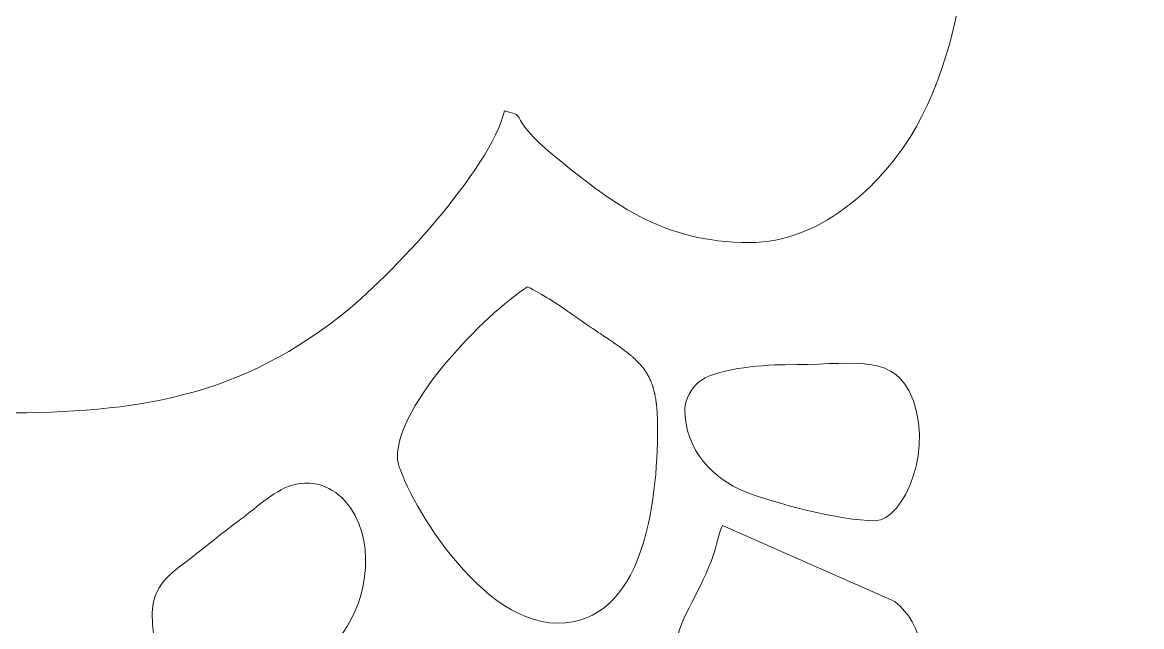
# Model space of a CAD drawing. Header units: centimetres. Extents: x -11.7 to 11.7, y -11.4 to 11.4.
# Drawn here: x 5.11 to 5.847, y 6.342 to 6.74 of the extents above; entities that cross this region are included whole.
import ezdxf

# ---------------------------------------------------------------- set-up
doc = ezdxf.new("R2010")
doc.units = ezdxf.units.CM
doc.header["$MEASUREMENT"] = 0
doc.layers.add('Layer 1', color=7, linetype='Continuous')

msp = doc.modelspace()

# ---------------------------------------------------------------- linework, layer by layer
at = {"layer": 'Layer 1', "lineweight": 9}
for points, knots in [([(0.34511, 11.38151), (0.34511, 11.38151), (11.72662, 11.38151), (11.72662, 11.38151), (11.72662, 11.38151), (11.72662, 11.38151), (11.72662, 11.38151), (11.72662, 11.38151), (11.72662, -11.38151), (11.72662, -11.38151), (11.72662, -11.38151), (11.72662, -11.38151), (11.72662, -11.38151), (11.72662, -11.38151), (0.34511, -11.38151), (0.34511, -11.38151), (0.34511, -11.38151), (0.34511, -11.38151), (0.34511, -11.38151), (0.34511, -11.38151), (0.34511, 11.38151), (0.34511, 11.38151)], [0, 0, 0, 0, 0.142857, 0.142857, 0.142857, 0.285714, 0.285714, 0.285714, 0.428571, 0.428571, 0.428571, 0.571429, 0.571429, 0.571429, 0.714286, 0.714286, 0.714286, 0.857143, 0.857143, 0.857143, 1, 1, 1, 1]), ([(3.33215, 8.11903), (3.35992, 8.06791), (3.35674, 8.05058), (3.4073, 7.97722), (3.4073, 7.97722), (3.4073, 7.97722), (3.4073, 7.97722), (3.42416, 7.95269), (3.48113, 7.87592), (3.50681, 7.85917), (3.50681, 7.85917), (3.50681, 7.85917), (3.50681, 7.85917), (3.50681, 7.85917), (3.56218, 7.89186), (3.56218, 7.89186), (3.56218, 7.89186), (3.56218, 7.89186), (3.56218, 7.89186), (3.57271, 7.89807), (3.57991, 7.90271), (3.59136, 7.90837), (3.59136, 7.90837), (3.59136, 7.90837), (3.59136, 7.90837), (3.60379, 7.91452), (3.60882, 7.91844), (3.62098, 7.92445), (3.62098, 7.92445), (3.62098, 7.92445), (3.62098, 7.92445), (3.64254, 7.93511), (3.65962, 7.94274), (3.68139, 7.95226), (3.68139, 7.95226), (3.68139, 7.95226), (3.68139, 7.95226), (3.79901, 8.00372), (3.91056, 8.03464), (4.04113, 8.04791), (4.04113, 8.04791), (4.04113, 8.04791), (4.04113, 8.04791), (4.22398, 8.0665), (4.42326, 8.03781), (4.58895, 7.97283), (4.58895, 7.97283), (4.58895, 7.97283), (4.58895, 7.97283), (4.61164, 7.96393), (4.63313, 7.95559), (4.65346, 7.94584), (4.65346, 7.94584), (4.65346, 7.94584), (4.65346, 7.94584), (4.69327, 7.92674), (4.73476, 7.90726), (4.77139, 7.88421), (4.77139, 7.88421), (4.77139, 7.88421), (4.77139, 7.8842), (4.77139, 7.8842), (4.8784, 7.81198), (4.8784, 7.81198), (4.8784, 7.81198), (4.8784, 7.81198), (4.8784, 7.81198), (4.89631, 7.79902), (4.91039, 7.78485), (4.92689, 7.77255), (4.92689, 7.77255), (4.92689, 7.77255), (4.92689, 7.77255), (4.95365, 7.75258), (4.99562, 7.70829), (5.02004, 7.68359), (5.02004, 7.68359), (5.02004, 7.68359), (5.02004, 7.68359), (5.0865, 7.61634), (5.16085, 7.49337), (5.19566, 7.40867), (5.19566, 7.40867), (5.19566, 7.40867), (5.19566, 7.40867), (5.21414, 7.36371), (5.22569, 7.32465), (5.2379, 7.27335), (5.2379, 7.27335), (5.2379, 7.27335), (5.2379, 7.27335), (5.25744, 7.19118), (5.25905, 7.10297), (5.24981, 7.01864), (5.24981, 7.01864), (5.24981, 7.01864), (5.24981, 7.01864), (5.2489, 7.01054), (5.24847, 7.00258), (5.24696, 6.99574), (5.24696, 6.99574), (5.24695, 6.99574), (5.24695, 6.99574), (5.24237, 6.97492), (5.24147, 6.98903), (5.19374, 6.97056), (5.19374, 6.97056), (5.19373, 6.97056), (5.19373, 6.97056), (5.14254, 6.95078), (5.10609, 6.91966), (5.08194, 6.87411), (5.08194, 6.87411), (5.08194, 6.87411), (5.08194, 6.87411), (5.03088, 6.77785), (5.05178, 6.64651), (4.89064, 6.64651), (4.89064, 6.64651), (4.89064, 6.64651), (4.89064, 6.64651), (4.83827, 6.64651), (4.7918, 6.65925), (4.74897, 6.66897), (4.74897, 6.66897), (4.74897, 6.66897), (4.74897, 6.66897), (4.75835, 6.62974), (4.84455, 6.56854), (4.8851, 6.54487), (4.8851, 6.54487), (4.8851, 6.54486), (4.8851, 6.54486), (4.93532, 6.51552), (5.02506, 6.4829), (5.08834, 6.4829), (5.08834, 6.4829), (5.08834, 6.4829), (5.08834, 6.4829), (5.1786, 6.4829), (5.24702, 6.48998), (5.31944, 6.54661), (5.31944, 6.54661), (5.31944, 6.54661), (5.31944, 6.54661), (5.35278, 6.57271), (5.41846, 6.6431), (5.42771, 6.6818), (5.42771, 6.6818), (5.42771, 6.6818), (5.42771, 6.6818), (5.44092, 6.67836), (5.43403, 6.67906), (5.44347, 6.66828), (5.44347, 6.66828), (5.44347, 6.66828), (5.44347, 6.66828), (5.44768, 6.66346), (5.45322, 6.65802), (5.45832, 6.65387), (5.45832, 6.65387), (5.45832, 6.65387), (5.45832, 6.65387), (5.49751, 6.622), (5.53032, 6.59517), (5.58915, 6.59517), (5.58915, 6.59517), (5.58915, 6.59517), (5.58915, 6.59517), (5.63551, 6.59518), (5.67254, 6.63156), (5.69135, 6.65928), (5.69135, 6.65928), (5.69135, 6.65928), (5.69135, 6.65928), (5.733, 6.72074), (5.75581, 6.85546), (5.68796, 6.89671), (5.68796, 6.89671), (5.68796, 6.89671), (5.68796, 6.89671), (5.65918, 6.91419), (5.61226, 6.91536), (5.57928, 6.89995), (5.57928, 6.89995), (5.57928, 6.89995), (5.57928, 6.89995), (5.58608, 6.89003), (5.59904, 6.87743), (5.59904, 6.86145), (5.59904, 6.86145), (5.59904, 6.86145), (5.59904, 6.86145), (5.59904, 6.79931), (5.49269, 6.78199), (5.47109, 6.84915), (5.47109, 6.84915), (5.47109, 6.84915), (5.47109, 6.84915), (5.46362, 6.87234), (5.46884, 6.90691), (5.46727, 6.93526), (5.46727, 6.93526), (5.46727, 6.93526), (5.46727, 6.93526), (5.45257, 7.19963), (5.40085, 7.42263), (5.27172, 7.65275), (5.27172, 7.65275), (5.27172, 7.65275), (5.27172, 7.65275), (5.24604, 7.6985), (5.1765, 7.79931), (5.13854, 7.84067), (5.13854, 7.84067), (5.13854, 7.84067), (5.13854, 7.84067), (5.0603, 7.9259), (5.01579, 7.9705), (4.92126, 8.03976), (4.92126, 8.03976), (4.92126, 8.03976), (4.92126, 8.03976), (4.7684, 8.15175), (4.59305, 8.22457), (4.40699, 8.26727), (4.40699, 8.26727), (4.40699, 8.26727), (4.40699, 8.26727), (4.11284, 8.33477), (3.75649, 8.31137), (3.48591, 8.1939), (3.48591, 8.1939), (3.4859, 8.1939), (3.4859, 8.1939), (3.4574, 8.18154), (3.43418, 8.17189), (3.40687, 8.15859), (3.40687, 8.15859), (3.40687, 8.15859), (3.40687, 8.15859), (3.37954, 8.14531), (3.35752, 8.13208), (3.33219, 8.11903), (3.33219, 8.11903), (3.33219, 8.11903), (3.33219, 8.11903), (3.33218, 8.11903), (3.33215, 8.11903), (3.33215, 8.11903)], [0, 0, 0, 0, 0.012048, 0.012048, 0.012048, 0.024096, 0.024096, 0.024096, 0.036145, 0.036145, 0.036145, 0.048193, 0.048193, 0.048193, 0.060241, 0.060241, 0.060241, 0.072289, 0.072289, 0.072289, 0.084337, 0.084337, 0.084337, 0.096386, 0.096386, 0.096386, 0.108434, 0.108434, 0.108434, 0.120482, 0.120482, 0.120482, 0.13253, 0.13253, 0.13253, 0.144578, 0.144578, 0.144578, 0.156627, 0.156627, 0.156627, 0.168675, 0.168675, 0.168675, 0.180723, 0.180723, 0.180723, 0.192771, 0.192771, 0.192771, 0.204819, 0.204819, 0.204819, 0.216867, 0.216867, 0.216867, 0.228916, 0.228916, 0.228916, 0.240964, 0.240964, 0.240964, 0.253012, 0.253012, 0.253012, 0.26506, 0.26506, 0.26506, 0.277108, 0.277108, 0.277108, 0.289157, 0.289157, 0.289157, 0.301205, 0.301205, 0.301205, 0.313253, 0.313253, 0.313253, 0.325301, 0.325301, 0.325301, 0.337349, 0.337349, 0.337349, 0.349398, 0.349398, 0.349398, 0.361446, 0.361446, 0.361446, 0.373494, 0.373494, 0.373494, 0.385542, 0.385542, 0.385542, 0.39759, 0.39759, 0.39759, 0.409639, 0.409639, 0.409639, 0.421687, 0.421687, 0.421687, 0.433735, 0.433735, 0.433735, 0.445783, 0.445783, 0.445783, 0.457831, 0.457831, 0.457831, 0.46988, 0.46988, 0.46988, 0.481928, 0.481928, 0.481928, 0.493976, 0.493976, 0.493976, 0.506024, 0.506024, 0.506024, 0.518072, 0.518072, 0.518072, 0.53012, 0.53012, 0.53012, 0.542169, 0.542169, 0.542169, 0.554217, 0.554217, 0.554217, 0.566265, 0.566265, 0.566265, 0.578313, 0.578313, 0.578313, 0.590361, 0.590361, 0.590361, 0.60241, 0.60241, 0.60241, 0.614458, 0.614458, 0.614458, 0.626506, 0.626506, 0.626506, 0.638554, 0.638554, 0.638554, 0.650602, 0.650602, 0.650602, 0.662651, 0.662651, 0.662651, 0.674699, 0.674699, 0.674699, 0.686747, 0.686747, 0.686747, 0.698795, 0.698795, 0.698795, 0.710843, 0.710843, 0.710843, 0.722892, 0.722892, 0.722892, 0.73494, 0.73494, 0.73494, 0.746988, 0.746988, 0.746988, 0.759036, 0.759036, 0.759036, 0.771084, 0.771084, 0.771084, 0.783133, 0.783133, 0.783133, 0.795181, 0.795181, 0.795181, 0.807229, 0.807229, 0.807229, 0.819277, 0.819277, 0.819277, 0.831325, 0.831325, 0.831325, 0.843373, 0.843373, 0.843373, 0.855422, 0.855422, 0.855422, 0.86747, 0.86747, 0.86747, 0.879518, 0.879518, 0.879518, 0.891566, 0.891566, 0.891566, 0.903614, 0.903614, 0.903614, 0.915663, 0.915663, 0.915663, 0.927711, 0.927711, 0.927711, 0.939759, 0.939759, 0.939759, 0.951807, 0.951807, 0.951807, 0.963855, 0.963855, 0.963855, 0.975904, 0.975904, 0.975904, 0.987952, 0.987952, 0.987952, 1, 1, 1, 1]), ([(5.52507, 6.50125), (5.52502, 6.50139), (5.52498, 6.50154), (5.52493, 6.50168), (5.52493, 6.50168), (5.52492, 6.50168), (5.52492, 6.50168), (5.52481, 6.502), (5.52469, 6.50233), (5.52457, 6.50265), (5.52457, 6.50265), (5.52457, 6.50265), (5.52457, 6.50265), (5.52457, 6.50265), (5.52451, 6.50279), (5.52451, 6.50279), (5.52451, 6.50279), (5.52451, 6.50279), (5.52451, 6.50279), (5.52437, 6.50316), (5.52423, 6.50352), (5.52408, 6.50388), (5.52408, 6.50388), (5.52407, 6.50388), (5.52407, 6.50388), (5.52402, 6.50401), (5.52397, 6.50413), (5.52391, 6.50426), (5.52391, 6.50426), (5.52391, 6.50426), (5.52391, 6.50426), (5.52381, 6.50449), (5.52371, 6.50473), (5.5236, 6.50496), (5.5236, 6.50496), (5.5236, 6.50496), (5.5236, 6.50496), (5.52354, 6.50509), (5.52349, 6.50521), (5.52343, 6.50534), (5.52343, 6.50534), (5.52343, 6.50534), (5.52343, 6.50534), (5.52332, 6.50556), (5.52321, 6.50579), (5.52311, 6.50601), (5.52311, 6.50601), (5.52311, 6.50601), (5.52311, 6.50601), (5.5231, 6.50601), (5.52291, 6.50641), (5.52291, 6.50641), (5.52291, 6.50641), (5.5229, 6.50641), (5.5229, 6.50641), (5.5228, 6.50661), (5.5227, 6.50681), (5.5226, 6.50701), (5.5226, 6.50701), (5.5226, 6.50701), (5.5226, 6.50701), (5.52259, 6.50701), (5.52235, 6.50746), (5.52235, 6.50746), (5.52235, 6.50746), (5.52235, 6.50746), (5.52235, 6.50746), (5.52226, 6.50764), (5.52216, 6.50782), (5.52206, 6.508), (5.52206, 6.508), (5.52206, 6.508), (5.52206, 6.508), (5.52206, 6.508), (5.52179, 6.50846), (5.52179, 6.50846), (5.52179, 6.50846), (5.52179, 6.50846), (5.52179, 6.50846), (5.52169, 6.50863), (5.52159, 6.50881), (5.52148, 6.50898), (5.52148, 6.50898), (5.52148, 6.50898), (5.52148, 6.50898), (5.52148, 6.50898), (5.52122, 6.50941), (5.52122, 6.50941), (5.52122, 6.50941), (5.52122, 6.50941), (5.52122, 6.50941), (5.5211, 6.5096), (5.52098, 6.50978), (5.52086, 6.50996), (5.52086, 6.50996), (5.52086, 6.50996), (5.52086, 6.50996), (5.52086, 6.50996), (5.52061, 6.51035), (5.52061, 6.51035), (5.52061, 6.51035), (5.52061, 6.51035), (5.52061, 6.51035), (5.52049, 6.51053), (5.52037, 6.51071), (5.52025, 6.51088), (5.52025, 6.51088), (5.52024, 6.51088), (5.52024, 6.51088), (5.52015, 6.51102), (5.52006, 6.51116), (5.51996, 6.51129), (5.51996, 6.51129), (5.51996, 6.51129), (5.51996, 6.51129), (5.51985, 6.51145), (5.51973, 6.51162), (5.51961, 6.51178), (5.51961, 6.51178), (5.51961, 6.51178), (5.51961, 6.51178), (5.5195, 6.51192), (5.5194, 6.51206), (5.5193, 6.5122), (5.5193, 6.5122), (5.51929, 6.5122), (5.51929, 6.5122), (5.51907, 6.5125), (5.51885, 6.51279), (5.51862, 6.51308), (5.51862, 6.51308), (5.51862, 6.51308), (5.51862, 6.51308), (5.51838, 6.51338), (5.51814, 6.51367), (5.51789, 6.51397), (5.51789, 6.51397), (5.51789, 6.51397), (5.51789, 6.51397), (5.51789, 6.51397), (5.51767, 6.51422), (5.51767, 6.51422), (5.51767, 6.51422), (5.51767, 6.51422), (5.51767, 6.51422), (5.51751, 6.51442), (5.51734, 6.51461), (5.51717, 6.5148), (5.51717, 6.5148), (5.51717, 6.5148), (5.51717, 6.5148), (5.51717, 6.5148), (5.51679, 6.51522), (5.51679, 6.51522), (5.51679, 6.51522), (5.51679, 6.51522), (5.51679, 6.51522), (5.51665, 6.51537), (5.51652, 6.51552), (5.51639, 6.51566), (5.51639, 6.51566), (5.51639, 6.51566), (5.51639, 6.51566), (5.51626, 6.5158), (5.51613, 6.51593), (5.516, 6.51607), (5.516, 6.51607), (5.516, 6.51607), (5.516, 6.51607), (5.51586, 6.51622), (5.51572, 6.51637), (5.51558, 6.51652), (5.51558, 6.51652), (5.51558, 6.51652), (5.51558, 6.51652), (5.51557, 6.51652), (5.51519, 6.5169), (5.51519, 6.5169), (5.51519, 6.5169), (5.51519, 6.5169), (5.51519, 6.5169), (5.51504, 6.51705), (5.51489, 6.5172), (5.51474, 6.51735), (5.51474, 6.51735), (5.51474, 6.51735), (5.51474, 6.51735), (5.51474, 6.51735), (5.51432, 6.51776), (5.51432, 6.51776), (5.51432, 6.51776), (5.51432, 6.51776), (5.51432, 6.51776), (5.51432, 6.51776), (5.51389, 6.51818), (5.51389, 6.51818), (5.51389, 6.51818), (5.51389, 6.51818), (5.51389, 6.51818), (5.51389, 6.51818), (5.51345, 6.51859), (5.51345, 6.51859), (5.51345, 6.51859), (5.51345, 6.51859), (5.51345, 6.51859), (5.51345, 6.51859), (5.51298, 6.51902), (5.51298, 6.51902), (5.51298, 6.51902), (5.51298, 6.51902), (5.51298, 6.51902), (5.51298, 6.51902), (5.51253, 6.51942), (5.51253, 6.51942), (5.51253, 6.51942), (5.51253, 6.51942), (5.51253, 6.51942), (5.51253, 6.51942), (5.51204, 6.51986), (5.51204, 6.51986), (5.51204, 6.51986), (5.51204, 6.51986), (5.51204, 6.51986), (5.51204, 6.51986), (5.51161, 6.52023), (5.51161, 6.52023), (5.51161, 6.52023), (5.51161, 6.52023), (5.51161, 6.52023), (5.51141, 6.52041), (5.5112, 6.52058), (5.511, 6.52075), (5.511, 6.52075), (5.511, 6.52075), (5.511, 6.52075), (5.511, 6.52075), (5.51064, 6.52105), (5.51064, 6.52105), (5.51064, 6.52105), (5.51064, 6.52105), (5.51064, 6.52105), (5.51064, 6.52105), (5.51062, 6.52108), (5.51062, 6.52108), (5.51062, 6.52108), (5.51061, 6.52108), (5.51061, 6.52108), (5.5103, 6.52134), (5.50999, 6.5216), (5.50966, 6.52186), (5.50966, 6.52186), (5.50966, 6.52186), (5.50966, 6.52186), (5.50966, 6.52186), (5.50963, 6.52188), (5.50963, 6.52188), (5.50963, 6.52188), (5.50963, 6.52188), (5.50963, 6.52188), (5.50963, 6.52188), (5.5096, 6.5219), (5.5096, 6.5219), (5.5096, 6.5219), (5.5096, 6.5219), (5.5096, 6.5219), (5.50928, 6.52217), (5.50895, 6.52243), (5.50861, 6.5227), (5.50861, 6.5227), (5.50861, 6.5227), (5.50861, 6.5227), (5.50861, 6.5227), (5.50821, 6.52301), (5.50821, 6.52301), (5.50821, 6.52301), (5.50821, 6.52301), (5.50821, 6.52301), (5.50821, 6.52301), (5.50755, 6.52353), (5.50755, 6.52353), (5.50755, 6.52353), (5.50755, 6.52353), (5.50755, 6.52353), (5.50755, 6.52353), (5.50707, 6.52389), (5.50707, 6.52389), (5.50707, 6.52389), (5.50707, 6.52389), (5.50707, 6.52389), (5.50707, 6.52389), (5.50647, 6.52435), (5.50647, 6.52435), (5.50647, 6.52435), (5.50647, 6.52435), (5.50647, 6.52435), (5.50646, 6.52435), (5.50589, 6.52478), (5.50589, 6.52478), (5.50589, 6.52478), (5.50589, 6.52478), (5.50589, 6.52478), (5.50589, 6.52478), (5.50535, 6.52518), (5.50535, 6.52518), (5.50535, 6.52518), (5.50535, 6.52518), (5.50535, 6.52518), (5.50535, 6.52518), (5.50473, 6.52563), (5.50473, 6.52563), (5.50473, 6.52563), (5.50473, 6.52563), (5.50473, 6.52563), (5.50473, 6.52563), (5.50421, 6.52601), (5.50421, 6.52601), (5.50421, 6.52601), (5.50421, 6.52601), (5.5042, 6.52601), (5.5042, 6.52601), (5.50358, 6.52646), (5.50358, 6.52646), (5.50358, 6.52646), (5.50358, 6.52646), (5.50358, 6.52646), (5.50358, 6.52646), (5.50293, 6.52693), (5.50293, 6.52693), (5.50293, 6.52693), (5.50293, 6.52693), (5.50293, 6.52693), (5.50293, 6.52693), (5.50239, 6.52731), (5.50239, 6.52731), (5.50239, 6.52731), (5.50239, 6.52731), (5.50239, 6.52731), (5.50239, 6.52731), (5.50179, 6.52774), (5.50179, 6.52774), (5.50179, 6.52774), (5.50179, 6.52774), (5.50179, 6.52774), (5.50179, 6.52774), (5.50107, 6.52824), (5.50107, 6.52824), (5.50107, 6.52824), (5.50107, 6.52824), (5.50107, 6.52824), (5.50107, 6.52824), (5.50101, 6.52828), (5.50101, 6.52828), (5.50101, 6.52828), (5.50101, 6.52828), (5.50101, 6.52828), (5.50101, 6.52828), (5.49996, 6.52901), (5.49996, 6.52901), (5.49996, 6.52901), (5.49996, 6.52901), (5.49996, 6.52901), (5.49996, 6.52901), (5.49979, 6.52913), (5.49979, 6.52913), (5.49979, 6.52913), (5.49979, 6.52913), (5.49979, 6.52913), (5.49979, 6.52913), (5.49859, 6.52996), (5.49859, 6.52996), (5.49859, 6.52996), (5.49859, 6.52996), (5.49859, 6.52996), (5.49858, 6.52996), (5.49854, 6.52999), (5.49854, 6.52999), (5.49854, 6.52999), (5.49854, 6.52999), (5.49854, 6.52999), (5.49854, 6.52999), (5.49726, 6.53086), (5.49726, 6.53086), (5.49726, 6.53086), (5.49726, 6.53086), (5.49726, 6.53086), (5.49726, 6.53086), (5.49717, 6.53092), (5.49717, 6.53092), (5.49717, 6.53092), (5.49717, 6.53092), (5.49717, 6.53092), (5.49717, 6.53092), (5.49595, 6.53175), (5.49595, 6.53175), (5.49595, 6.53175), (5.49595, 6.53175), (5.49595, 6.53175), (5.49595, 6.53175), (5.49572, 6.5319), (5.49572, 6.5319), (5.49572, 6.5319), (5.49572, 6.5319), (5.49572, 6.5319), (5.49572, 6.5319), (5.49461, 6.53265), (5.49461, 6.53265), (5.49461, 6.53265), (5.49461, 6.53265), (5.49461, 6.53265), (5.49461, 6.53265), (5.49423, 6.5329), (5.49423, 6.5329), (5.49423, 6.5329), (5.49423, 6.5329), (5.49423, 6.5329), (5.49423, 6.5329), (5.49323, 6.53357), (5.49323, 6.53357), (5.49323, 6.53357), (5.49323, 6.53357), (5.49323, 6.53357), (5.49323, 6.53357), (5.4927, 6.53393), (5.4927, 6.53393), (5.4927, 6.53393), (5.4927, 6.53393), (5.4927, 6.53393), (5.4927, 6.53393), (5.49182, 6.53452), (5.49182, 6.53452), (5.49182, 6.53452), (5.49182, 6.53452), (5.49182, 6.53452), (5.49182, 6.53452), (5.49113, 6.53498), (5.49113, 6.53498), (5.49113, 6.53498), (5.49113, 6.53498), (5.49113, 6.53498), (5.49113, 6.53498), (5.49038, 6.53548), (5.49038, 6.53548), (5.49038, 6.53548), (5.49038, 6.53548), (5.49038, 6.53548), (5.49038, 6.53548), (5.48952, 6.53606), (5.48952, 6.53606), (5.48952, 6.53606), (5.48952, 6.53606), (5.48952, 6.53606), (5.48952, 6.53606), (5.48891, 6.53647), (5.48891, 6.53647), (5.48891, 6.53647), (5.48891, 6.53647), (5.48891, 6.53647), (5.48891, 6.53647), (5.48788, 6.53716), (5.48788, 6.53716), (5.48788, 6.53716), (5.48788, 6.53716), (5.48788, 6.53716), (5.48787, 6.53716), (5.4874, 6.53748), (5.4874, 6.53748), (5.4874, 6.53748), (5.4874, 6.53748), (5.4874, 6.53748), (5.4874, 6.53748), (5.48618, 6.5383), (5.48618, 6.5383), (5.48618, 6.5383), (5.48618, 6.5383), (5.48618, 6.5383), (5.48618, 6.5383), (5.48618, 6.5383), (5.48618, 6.5383), (5.48618, 6.5383), (5.48618, 6.5383), (5.48618, 6.5383), (5.48618, 6.5383), (5.48586, 6.53851), (5.48586, 6.53851), (5.48586, 6.53851), (5.48586, 6.53851), (5.48586, 6.53851), (5.48586, 6.53851), (5.48544, 6.5388), (5.48544, 6.5388), (5.48544, 6.5388), (5.48544, 6.5388), (5.48544, 6.5388), (5.48544, 6.5388), (5.4854, 6.53883), (5.4854, 6.53883), (5.4854, 6.53883), (5.4854, 6.53883), (5.4854, 6.53883), (5.48539, 6.53883), (5.48535, 6.53886), (5.48535, 6.53886), (5.48535, 6.53886), (5.48535, 6.53886), (5.48535, 6.53886), (5.48535, 6.53886), (5.48531, 6.53889), (5.48531, 6.53889), (5.48531, 6.53889), (5.48531, 6.53889), (5.48531, 6.53889), (5.48531, 6.53889), (5.48527, 6.53891), (5.48527, 6.53891), (5.48527, 6.53891), (5.48527, 6.53891), (5.48527, 6.53891), (5.48527, 6.53891), (5.48523, 6.53894), (5.48523, 6.53894), (5.48523, 6.53894), (5.48523, 6.53894), (5.48523, 6.53894), (5.48523, 6.53894), (5.48518, 6.53897), (5.48518, 6.53897), (5.48518, 6.53897), (5.48518, 6.53897), (5.48518, 6.53897), (5.48518, 6.53897), (5.48514, 6.539), (5.48514, 6.539), (5.48514, 6.539), (5.48514, 6.539), (5.48514, 6.539), (5.48514, 6.539), (5.4851, 6.53903), (5.4851, 6.53903), (5.4851, 6.53903), (5.4851, 6.53903), (5.4851, 6.53903), (5.4851, 6.53903), (5.48506, 6.53906), (5.48506, 6.53906), (5.48506, 6.53906), (5.48506, 6.53906), (5.48506, 6.53906), (5.48505, 6.53906), (5.48501, 6.53908), (5.48501, 6.53908), (5.48501, 6.53908), (5.48501, 6.53908), (5.48501, 6.53908), (5.48501, 6.53908), (5.48493, 6.53914), (5.48493, 6.53914), (5.48493, 6.53914), (5.48493, 6.53914), (5.48493, 6.53914), (5.48493, 6.53914), (5.48489, 6.53917), (5.48489, 6.53917), (5.48489, 6.53917), (5.48489, 6.53917), (5.48489, 6.53917), (5.48489, 6.53917), (5.4848, 6.53923), (5.4848, 6.53923), (5.4848, 6.53923), (5.4848, 6.53923), (5.4848, 6.53923), (5.4848, 6.53923), (5.48476, 6.53926), (5.48476, 6.53926), (5.48476, 6.53926), (5.48476, 6.53926), (5.48476, 6.53926), (5.48476, 6.53926), (5.48433, 6.53955), (5.48433, 6.53955), (5.48433, 6.53955), (5.48433, 6.53955), (5.48433, 6.53955), (5.48433, 6.53955), (5.48429, 6.53958), (5.48429, 6.53958), (5.48429, 6.53958), (5.48429, 6.53957), (5.48429, 6.53957), (5.48429, 6.53958), (5.48424, 6.5396), (5.48424, 6.5396), (5.48424, 6.5396), (5.48424, 6.5396), (5.48424, 6.5396), (5.48424, 6.5396), (5.4842, 6.53963), (5.4842, 6.53963), (5.4842, 6.53963), (5.4842, 6.53963), (5.4842, 6.53963), (5.4842, 6.53963), (5.48416, 6.53966), (5.48416, 6.53966), (5.48416, 6.53966), (5.48416, 6.53966), (5.48416, 6.53966), (5.48416, 6.53966), (5.48412, 6.53969), (5.48412, 6.53969), (5.48412, 6.53969), (5.48412, 6.53969), (5.48412, 6.53969), (5.48411, 6.53969), (5.48407, 6.53972), (5.48407, 6.53972), (5.48407, 6.53972), (5.48407, 6.53972), (5.48407, 6.53972), (5.48407, 6.53972), (5.48403, 6.53975), (5.48403, 6.53975), (5.48403, 6.53975), (5.48403, 6.53975), (5.48403, 6.53975), (5.48403, 6.53975), (5.48399, 6.53978), (5.48399, 6.53978), (5.48399, 6.53978), (5.48399, 6.53978), (5.48399, 6.53978), (5.48398, 6.53978), (5.48394, 6.53981), (5.48394, 6.53981), (5.48394, 6.53981), (5.48394, 6.53981), (5.48394, 6.53981), (5.48394, 6.53981), (5.4839, 6.53984), (5.4839, 6.53984), (5.4839, 6.53984), (5.4839, 6.53984), (5.4839, 6.53984), (5.4839, 6.53984), (5.48386, 6.53987), (5.48386, 6.53987), (5.48386, 6.53987), (5.48386, 6.53987), (5.48386, 6.53987), (5.48386, 6.53987), (5.48381, 6.5399), (5.48381, 6.5399), (5.48381, 6.5399), (5.48381, 6.5399), (5.48381, 6.5399), (5.48381, 6.5399), (5.48377, 6.53992), (5.48377, 6.53992), (5.48377, 6.53992), (5.48377, 6.53992), (5.48377, 6.53992), (5.48377, 6.53992), (5.48373, 6.53995), (5.48373, 6.53995), (5.48373, 6.53995), (5.48373, 6.53995), (5.48373, 6.53995), (5.48373, 6.53995), (5.48368, 6.53998), (5.48368, 6.53998), (5.48368, 6.53998), (5.48368, 6.53998), (5.48368, 6.53998), (5.48368, 6.53998), (5.48364, 6.54001), (5.48364, 6.54001), (5.48364, 6.54001), (5.48364, 6.54001), (5.48364, 6.54001), (5.48364, 6.54001), (5.4836, 6.54004), (5.4836, 6.54004), (5.4836, 6.54004), (5.4836, 6.54004), (5.4836, 6.54004), (5.4836, 6.54004), (5.48355, 6.54007), (5.48355, 6.54007), (5.48355, 6.54007), (5.48355, 6.54007), (5.48355, 6.54007), (5.48355, 6.54007), (5.48347, 6.54013), (5.48347, 6.54013), (5.48347, 6.54013), (5.48347, 6.54013), (5.48347, 6.54013), (5.48347, 6.54013), (5.48342, 6.54016), (5.48342, 6.54016), (5.48342, 6.54016), (5.48342, 6.54016), (5.48342, 6.54016), (5.48342, 6.54016), (5.48334, 6.54022), (5.48334, 6.54022), (5.48334, 6.54022), (5.48334, 6.54022), (5.48334, 6.54022), (5.48333, 6.54022), (5.48329, 6.54025), (5.48329, 6.54025), (5.48329, 6.54025), (5.48329, 6.54025), (5.48329, 6.54025), (5.48329, 6.54025), (5.48316, 6.54034), (5.48316, 6.54034), (5.48316, 6.54034), (5.48316, 6.54034), (5.48316, 6.54034), (5.48316, 6.54034), (5.48312, 6.54037), (5.48312, 6.54037), (5.48312, 6.54037), (5.48312, 6.54037), (5.48312, 6.54037), (5.48312, 6.54037), (5.48303, 6.54042), (5.48303, 6.54042), (5.48303, 6.54042), (5.48303, 6.54042), (5.48303, 6.54042), (5.48303, 6.54042), (5.48299, 6.54045), (5.48299, 6.54045), (5.48299, 6.54045), (5.48299, 6.54045), (5.48299, 6.54045), (5.48299, 6.54045), (5.48294, 6.54048), (5.48294, 6.54048), (5.48294, 6.54048), (5.48294, 6.54048), (5.48294, 6.54048), (5.48294, 6.54048), (5.4829, 6.54051), (5.4829, 6.54051), (5.4829, 6.54051), (5.4829, 6.54051), (5.4829, 6.54051), (5.4829, 6.54051), (5.48286, 6.54054), (5.48286, 6.54054), (5.48286, 6.54054), (5.48286, 6.54054), (5.48286, 6.54054), (5.48285, 6.54054), (5.48281, 6.54057), (5.48281, 6.54057), (5.48281, 6.54057), (5.48281, 6.54057), (5.48281, 6.54057), (5.48281, 6.54057), (5.48277, 6.5406), (5.48277, 6.5406), (5.48277, 6.5406), (5.48277, 6.5406), (5.48277, 6.5406), (5.48277, 6.5406), (5.48272, 6.54063), (5.48272, 6.54063), (5.48272, 6.54063), (5.48272, 6.54063), (5.48272, 6.54063), (5.48272, 6.54063), (5.48268, 6.54066), (5.48268, 6.54066), (5.48268, 6.54066), (5.48268, 6.54066), (5.48268, 6.54066), (5.48268, 6.54066), (5.48087, 6.54189), (5.48087, 6.54189), (5.48087, 6.54189), (5.48087, 6.54189), (5.48087, 6.54189), (5.48087, 6.54189), (5.48087, 6.54189), (5.48087, 6.54189), (5.48087, 6.54189), (5.48087, 6.54189), (5.48087, 6.54189), (5.48087, 6.54189), (5.47901, 6.54317), (5.47901, 6.54317), (5.47901, 6.54317), (5.47901, 6.54317), (5.47901, 6.54317), (5.47901, 6.54317), (5.47711, 6.54447), (5.47711, 6.54447), (5.47711, 6.54447), (5.47711, 6.54447), (5.47711, 6.54447), (5.47711, 6.54447), (5.47517, 6.54582), (5.47517, 6.54582), (5.47517, 6.54582), (5.47517, 6.54582), (5.47517, 6.54582), (5.47517, 6.54582), (5.47514, 6.54584), (5.47514, 6.54584), (5.47514, 6.54584), (5.47514, 6.54584), (5.47514, 6.54584), (5.47514, 6.54584), (5.47511, 6.54586), (5.47511, 6.54586), (5.47511, 6.54586), (5.47511, 6.54586), (5.47511, 6.54586), (5.47511, 6.54586), (5.47508, 6.54589), (5.47508, 6.54589), (5.47508, 6.54589), (5.47508, 6.54589), (5.47508, 6.54589), (5.47508, 6.54589), (5.47505, 6.54591), (5.47505, 6.54591), (5.47505, 6.54591), (5.47505, 6.54591), (5.47505, 6.54591), (5.47504, 6.54591), (5.47498, 6.54595), (5.47498, 6.54595), (5.47498, 6.54595), (5.47498, 6.54595), (5.47498, 6.54595), (5.47498, 6.54595), (5.47495, 6.54597), (5.47495, 6.54597), (5.47495, 6.54597), (5.47495, 6.54597), (5.47495, 6.54597), (5.47495, 6.54597), (5.47356, 6.54695), (5.47356, 6.54695), (5.47356, 6.54695), (5.47356, 6.54695), (5.47356, 6.54695), (5.47356, 6.54695), (5.47353, 6.54697), (5.47353, 6.54697), (5.47353, 6.54697), (5.47353, 6.54697), (5.47353, 6.54697), (5.47353, 6.54697), (5.4735, 6.54699), (5.4735, 6.54699), (5.4735, 6.54699), (5.4735, 6.54699), (5.4735, 6.54699), (5.47349, 6.54699), (5.47346, 6.54701), (5.47346, 6.54701), (5.47346, 6.54701), (5.47346, 6.54701), (5.47346, 6.54701), (5.47346, 6.54701), (5.47343, 6.54704), (5.47343, 6.54704), (5.47343, 6.54704), (5.47343, 6.54704), (5.47343, 6.54704), (5.47343, 6.54704), (5.47337, 6.54708), (5.47337, 6.54708), (5.47337, 6.54708), (5.47337, 6.54708), (5.47337, 6.54708), (5.47337, 6.54708), (5.47334, 6.5471), (5.47334, 6.5471), (5.47334, 6.5471), (5.47334, 6.5471), (5.47334, 6.5471), (5.47334, 6.5471), (5.47331, 6.54712), (5.47331, 6.54712), (5.47331, 6.54712), (5.47331, 6.54712), (5.47331, 6.54712), (5.47331, 6.54712), (5.47328, 6.54715), (5.47328, 6.54715), (5.47328, 6.54715), (5.47328, 6.54715), (5.47328, 6.54715), (5.47327, 6.54715), (5.47325, 6.54717), (5.47325, 6.54717), (5.47325, 6.54717), (5.47325, 6.54717), (5.47325, 6.54717), (5.47324, 6.54717), (5.47321, 6.54719), (5.47321, 6.54719), (5.47321, 6.54719), (5.47321, 6.54719), (5.47321, 6.54719), (5.47321, 6.54719), (5.47318, 6.54721), (5.47318, 6.54721), (5.47318, 6.54721), (5.47318, 6.54721), (5.47318, 6.54721), (5.47318, 6.54721), (5.47315, 6.54724), (5.47315, 6.54724), (5.47315, 6.54724), (5.47315, 6.54724), (5.47315, 6.54724), (5.47315, 6.54724), (5.47312, 6.54726), (5.47312, 6.54726), (5.47312, 6.54726), (5.47312, 6.54726), (5.47312, 6.54726), (5.47312, 6.54726), (5.47309, 6.54728), (5.47309, 6.54728), (5.47309, 6.54728), (5.47309, 6.54728), (5.47309, 6.54728), (5.47309, 6.54728), (5.47306, 6.5473), (5.47306, 6.5473), (5.47306, 6.5473), (5.47306, 6.5473), (5.47306, 6.5473), (5.47306, 6.5473), (5.47303, 6.54732), (5.47303, 6.54732), (5.47303, 6.54732), (5.47303, 6.54732), (5.47303, 6.54732), (5.47302, 6.54732), (5.47296, 6.54737), (5.47296, 6.54737), (5.47296, 6.54737), (5.47296, 6.54737), (5.47296, 6.54737), (5.47296, 6.54737), (5.47293, 6.54739), (5.47293, 6.54739), (5.47293, 6.54739), (5.47293, 6.54739), (5.47293, 6.54739), (5.47293, 6.54739), (5.47141, 6.54846), (5.47141, 6.54846), (5.47141, 6.54846), (5.47141, 6.54846), (5.47141, 6.54846), (5.47141, 6.54846), (5.47138, 6.54849), (5.47138, 6.54849), (5.47138, 6.54849), (5.47138, 6.54849), (5.47138, 6.54849), (5.47138, 6.54849), (5.47131, 6.54853), (5.47131, 6.54853), (5.47131, 6.54853), (5.47131, 6.54853), (5.47131, 6.54853), (5.47131, 6.54853), (5.47128, 6.54855), (5.47128, 6.54855), (5.47128, 6.54855), (5.47128, 6.54855), (5.47128, 6.54855), (5.47128, 6.54855), (5.47125, 6.54858), (5.47125, 6.54858), (5.47125, 6.54858), (5.47125, 6.54858), (5.47125, 6.54858), (5.47125, 6.54858), (5.47122, 6.5486), (5.47122, 6.5486), (5.47122, 6.5486), (5.47122, 6.5486), (5.47122, 6.5486), (5.47122, 6.5486), (5.47119, 6.54862), (5.47119, 6.54862), (5.47119, 6.54862), (5.47119, 6.54862), (5.47119, 6.54862), (5.47118, 6.54862), (5.47115, 6.54865), (5.47115, 6.54865), (5.47115, 6.54865), (5.47115, 6.54865), (5.47115, 6.54865), (5.46108, 6.55578), (5.45321, 6.56072), (5.44288, 6.56604), (5.44288, 6.56604), (5.44288, 6.56604), (5.44288, 6.56604), (5.41503, 6.54791), (5.35722, 6.48945), (5.35722, 6.45376), (5.35722, 6.45376), (5.35722, 6.45376), (5.35722, 6.45376), (5.35722, 6.45376), (5.3572, 6.45376), (5.3572, 6.45376), (5.3572, 6.45376), (5.3572, 6.45376), (5.3572, 6.45376), (5.3572, 6.439), (5.40724, 6.34468), (5.46265, 6.34468), (5.46265, 6.34468), (5.46265, 6.34468), (5.46265, 6.34468), (5.51892, 6.34468), (5.52855, 6.42303), (5.52855, 6.473), (5.52855, 6.473), (5.52855, 6.473), (5.52855, 6.473), (5.52855, 6.473), (5.52855, 6.47304), (5.52855, 6.47304), (5.52855, 6.47304), (5.52855, 6.47304), (5.52855, 6.47304), (5.52855, 6.47304), (5.52855, 6.47307), (5.52855, 6.47307), (5.52855, 6.47307), (5.52855, 6.47307), (5.52855, 6.47307), (5.52855, 6.47307), (5.52855, 6.4731), (5.52855, 6.4731), (5.52855, 6.4731), (5.52855, 6.4731), (5.52855, 6.4731), (5.52855, 6.47373), (5.52855, 6.47435), (5.52855, 6.47496), (5.52855, 6.47496), (5.52855, 6.47496), (5.52855, 6.47496), (5.52854, 6.47496), (5.52854, 6.47504), (5.52854, 6.47504), (5.52854, 6.47504), (5.52854, 6.47504), (5.52854, 6.47504), (5.52854, 6.47504), (5.52854, 6.47507), (5.52854, 6.47507), (5.52854, 6.47507), (5.52854, 6.47507), (5.52854, 6.47507), (5.52854, 6.47507), (5.52854, 6.47557), (5.52854, 6.47557), (5.52854, 6.47557), (5.52854, 6.47557), (5.52854, 6.47557), (5.52853, 6.476), (5.52853, 6.47643), (5.52852, 6.47685), (5.52852, 6.47685), (5.52852, 6.47685), (5.52852, 6.47685), (5.52852, 6.47685), (5.5285, 6.47758), (5.5285, 6.47758), (5.5285, 6.47758), (5.5285, 6.47758), (5.5285, 6.47758), (5.5285, 6.47758), (5.52847, 6.47873), (5.52847, 6.47873), (5.52847, 6.47873), (5.52847, 6.47873), (5.52847, 6.47873), (5.52847, 6.47873), (5.52845, 6.47943), (5.52845, 6.47943), (5.52845, 6.47943), (5.52845, 6.47943), (5.52845, 6.47943), (5.52844, 6.47943), (5.5284, 6.48049), (5.5284, 6.48049), (5.5284, 6.48049), (5.5284, 6.48049), (5.5284, 6.48049), (5.5284, 6.48049), (5.52837, 6.48122), (5.52837, 6.48122), (5.52837, 6.48122), (5.52837, 6.48122), (5.52837, 6.48122), (5.52837, 6.48122), (5.52832, 6.48225), (5.52832, 6.48225), (5.52832, 6.48225), (5.52832, 6.48225), (5.52832, 6.48225), (5.52831, 6.48225), (5.52827, 6.48299), (5.52827, 6.48299), (5.52827, 6.48299), (5.52827, 6.48299), (5.52827, 6.48299), (5.52827, 6.48299), (5.52821, 6.48388), (5.52821, 6.48388), (5.52821, 6.48388), (5.52821, 6.48388), (5.52821, 6.48388), (5.52821, 6.48388), (5.52816, 6.48465), (5.52816, 6.48465), (5.52816, 6.48465), (5.52816, 6.48465), (5.52816, 6.48465), (5.52813, 6.48497), (5.52811, 6.48529), (5.52808, 6.4856), (5.52808, 6.4856), (5.52808, 6.4856), (5.52808, 6.4856), (5.52808, 6.4856), (5.52803, 6.48624), (5.52803, 6.48624), (5.52803, 6.48624), (5.52803, 6.48624), (5.52803, 6.48624), (5.52799, 6.48658), (5.52796, 6.48692), (5.52793, 6.48726), (5.52793, 6.48726), (5.52793, 6.48726), (5.52793, 6.48726), (5.52793, 6.48726), (5.52787, 6.48781), (5.52787, 6.48781), (5.52787, 6.48781), (5.52787, 6.48781), (5.52787, 6.48781), (5.52783, 6.48822), (5.52778, 6.48863), (5.52773, 6.48903), (5.52773, 6.48903), (5.52773, 6.48903), (5.52773, 6.48903), (5.52773, 6.48903), (5.5277, 6.48932), (5.5277, 6.48932), (5.5277, 6.48932), (5.52769, 6.48932), (5.52769, 6.48932), (5.52763, 6.48982), (5.52757, 6.49031), (5.5275, 6.49079), (5.5275, 6.49079), (5.5275, 6.49079), (5.5275, 6.49079), (5.5275, 6.49079), (5.52749, 6.49084), (5.52749, 6.49084), (5.52749, 6.49084), (5.52749, 6.49084), (5.52749, 6.49084), (5.52749, 6.49084), (5.52744, 6.4912), (5.52744, 6.4912), (5.52744, 6.4912), (5.52744, 6.4912), (5.52744, 6.4912), (5.52738, 6.49155), (5.52733, 6.49189), (5.52728, 6.49224), (5.52728, 6.49224), (5.52728, 6.49224), (5.52728, 6.49224), (5.52728, 6.49224), (5.52719, 6.49276), (5.52719, 6.49276), (5.52719, 6.49276), (5.52719, 6.49276), (5.52719, 6.49276), (5.52714, 6.49305), (5.52709, 6.49334), (5.52703, 6.49363), (5.52703, 6.49363), (5.52703, 6.49363), (5.52703, 6.49363), (5.52703, 6.49363), (5.52693, 6.49417), (5.52693, 6.49417), (5.52693, 6.49417), (5.52693, 6.49417), (5.52693, 6.49417), (5.52688, 6.49444), (5.52682, 6.49472), (5.52677, 6.49499), (5.52677, 6.49499), (5.52677, 6.49499), (5.52677, 6.49499), (5.52677, 6.49499), (5.52665, 6.49554), (5.52665, 6.49554), (5.52665, 6.49554), (5.52665, 6.49554), (5.52665, 6.49554), (5.52659, 6.49578), (5.52654, 6.49602), (5.52649, 6.49626), (5.52649, 6.49626), (5.52649, 6.49626), (5.52649, 6.49626), (5.52649, 6.49626), (5.52634, 6.49688), (5.52634, 6.49688), (5.52634, 6.49688), (5.52634, 6.49688), (5.52634, 6.49688), (5.52634, 6.49688), (5.52617, 6.49754), (5.52617, 6.49754), (5.52617, 6.49754), (5.52617, 6.49754), (5.52617, 6.49754), (5.52617, 6.49754), (5.52603, 6.49811), (5.52603, 6.49811), (5.52603, 6.49811), (5.52603, 6.49811), (5.52603, 6.49811), (5.52596, 6.49835), (5.5259, 6.49858), (5.52583, 6.49881), (5.52583, 6.49881), (5.52583, 6.49881), (5.52583, 6.49881), (5.52583, 6.49881), (5.52568, 6.49934), (5.52568, 6.49934), (5.52568, 6.49934), (5.52568, 6.49934), (5.52568, 6.49934), (5.52561, 6.49957), (5.52555, 6.49979), (5.52548, 6.50001), (5.52548, 6.50001), (5.52548, 6.50001), (5.52548, 6.50001), (5.52548, 6.50001), (5.52531, 6.50053), (5.52531, 6.50053), (5.52531, 6.50053), (5.52531, 6.50053), (5.52531, 6.50053), (5.52523, 6.50077), (5.52515, 6.50101), (5.52507, 6.50125)], [0, 0, 0, 0, 0.002342, 0.002342, 0.002342, 0.004684, 0.004684, 0.004684, 0.007026, 0.007026, 0.007026, 0.009368, 0.009368, 0.009368, 0.01171, 0.01171, 0.01171, 0.014052, 0.014052, 0.014052, 0.016393, 0.016393, 0.016393, 0.018735, 0.018735, 0.018735, 0.021077, 0.021077, 0.021077, 0.023419, 0.023419, 0.023419, 0.025761, 0.025761, 0.025761, 0.028103, 0.028103, 0.028103, 0.030445, 0.030445, 0.030445, 0.032787, 0.032787, 0.032787, 0.035129, 0.035129, 0.035129, 0.037471, 0.037471, 0.037471, 0.039813, 0.039813, 0.039813, 0.042155, 0.042155, 0.042155, 0.044496, 0.044496, 0.044496, 0.046838, 0.046838, 0.046838, 0.04918, 0.04918, 0.04918, 0.051522, 0.051522, 0.051522, 0.053864, 0.053864, 0.053864, 0.056206, 0.056206, 0.056206, 0.058548, 0.058548, 0.058548, 0.06089, 0.06089, 0.06089, 0.063232, 0.063232, 0.063232, 0.065574, 0.065574, 0.065574, 0.067916, 0.067916, 0.067916, 0.070258, 0.070258, 0.070258, 0.0726, 0.0726, 0.0726, 0.074941, 0.074941, 0.074941, 0.077283, 0.077283, 0.077283, 0.079625, 0.079625, 0.079625, 0.081967, 0.081967, 0.081967, 0.084309, 0.084309, 0.084309, 0.086651, 0.086651, 0.086651, 0.088993, 0.088993, 0.088993, 0.091335, 0.091335, 0.091335, 0.093677, 0.093677, 0.093677, 0.096019, 0.096019, 0.096019, 0.098361, 0.098361, 0.098361, 0.100703, 0.100703, 0.100703, 0.103044, 0.103044, 0.103044, 0.105386, 0.105386, 0.105386, 0.107728, 0.107728, 0.107728, 0.11007, 0.11007, 0.11007, 0.112412, 0.112412, 0.112412, 0.114754, 0.114754, 0.114754, 0.117096, 0.117096, 0.117096, 0.119438, 0.119438, 0.119438, 0.12178, 0.12178, 0.12178, 0.124122, 0.124122, 0.124122, 0.126464, 0.126464, 0.126464, 0.128806, 0.128806, 0.128806, 0.131148, 0.131148, 0.131148, 0.133489, 0.133489, 0.133489, 0.135831, 0.135831, 0.135831, 0.138173, 0.138173, 0.138173, 0.140515, 0.140515, 0.140515, 0.142857, 0.142857, 0.142857, 0.145199, 0.145199, 0.145199, 0.147541, 0.147541, 0.147541, 0.149883, 0.149883, 0.149883, 0.152225, 0.152225, 0.152225, 0.154567, 0.154567, 0.154567, 0.156909, 0.156909, 0.156909, 0.159251, 0.159251, 0.159251, 0.161593, 0.161593, 0.161593, 0.163934, 0.163934, 0.163934, 0.166276, 0.166276, 0.166276, 0.168618, 0.168618, 0.168618, 0.17096, 0.17096, 0.17096, 0.173302, 0.173302, 0.173302, 0.175644, 0.175644, 0.175644, 0.177986, 0.177986, 0.177986, 0.180328, 0.180328, 0.180328, 0.18267, 0.18267, 0.18267, 0.185012, 0.185012, 0.185012, 0.187354, 0.187354, 0.187354, 0.189696, 0.189696, 0.189696, 0.192037, 0.192037, 0.192037, 0.194379, 0.194379, 0.194379, 0.196721, 0.196721, 0.196721, 0.199063, 0.199063, 0.199063, 0.201405, 0.201405, 0.201405, 0.203747, 0.203747, 0.203747, 0.206089, 0.206089, 0.206089, 0.208431, 0.208431, 0.208431, 0.210773, 0.210773, 0.210773, 0.213115, 0.213115, 0.213115, 0.215457, 0.215457, 0.215457, 0.217799, 0.217799, 0.217799, 0.220141, 0.220141, 0.220141, 0.222482, 0.222482, 0.222482, 0.224824, 0.224824, 0.224824, 0.227166, 0.227166, 0.227166, 0.229508, 0.229508, 0.229508, 0.23185, 0.23185, 0.23185, 0.234192, 0.234192, 0.234192, 0.236534, 0.236534, 0.236534, 0.238876, 0.238876, 0.238876, 0.241218, 0.241218, 0.241218, 0.24356, 0.24356, 0.24356, 0.245902, 0.245902, 0.245902, 0.248244, 0.248244, 0.248244, 0.250585, 0.250585, 0.250585, 0.252927, 0.252927, 0.252927, 0.255269, 0.255269, 0.255269, 0.257611, 0.257611, 0.257611, 0.259953, 0.259953, 0.259953, 0.262295, 0.262295, 0.262295, 0.264637, 0.264637, 0.264637, 0.266979, 0.266979, 0.266979, 0.269321, 0.269321, 0.269321, 0.271663, 0.271663, 0.271663, 0.274005, 0.274005, 0.274005, 0.276347, 0.276347, 0.276347, 0.278689, 0.278689, 0.278689, 0.28103, 0.28103, 0.28103, 0.283372, 0.283372, 0.283372, 0.285714, 0.285714, 0.285714, 0.288056, 0.288056, 0.288056, 0.290398, 0.290398, 0.290398, 0.29274, 0.29274, 0.29274, 0.295082, 0.295082, 0.295082, 0.297424, 0.297424, 0.297424, 0.299766, 0.299766, 0.299766, 0.302108, 0.302108, 0.302108, 0.30445, 0.30445, 0.30445, 0.306792, 0.306792, 0.306792, 0.309133, 0.309133, 0.309133, 0.311475, 0.311475, 0.311475, 0.313817, 0.313817, 0.313817, 0.316159, 0.316159, 0.316159, 0.318501, 0.318501, 0.318501, 0.320843, 0.320843, 0.320843, 0.323185, 0.323185, 0.323185, 0.325527, 0.325527, 0.325527, 0.327869, 0.327869, 0.327869, 0.330211, 0.330211, 0.330211, 0.332553, 0.332553, 0.332553, 0.334895, 0.334895, 0.334895, 0.337237, 0.337237, 0.337237, 0.339578, 0.339578, 0.339578, 0.34192, 0.34192, 0.34192, 0.344262, 0.344262, 0.344262, 0.346604, 0.346604, 0.346604, 0.348946, 0.348946, 0.348946, 0.351288, 0.351288, 0.351288, 0.35363, 0.35363, 0.35363, 0.355972, 0.355972, 0.355972, 0.358314, 0.358314, 0.358314, 0.360656, 0.360656, 0.360656, 0.362998, 0.362998, 0.362998, 0.36534, 0.36534, 0.36534, 0.367681, 0.367681, 0.367681, 0.370023, 0.370023, 0.370023, 0.372365, 0.372365, 0.372365, 0.374707, 0.374707, 0.374707, 0.377049, 0.377049, 0.377049, 0.379391, 0.379391, 0.379391, 0.381733, 0.381733, 0.381733, 0.384075, 0.384075, 0.384075, 0.386417, 0.386417, 0.386417, 0.388759, 0.388759, 0.388759, 0.391101, 0.391101, 0.391101, 0.393443, 0.393443, 0.393443, 0.395785, 0.395785, 0.395785, 0.398126, 0.398126, 0.398126, 0.400468, 0.400468, 0.400468, 0.40281, 0.40281, 0.40281, 0.405152, 0.405152, 0.405152, 0.407494, 0.407494, 0.407494, 0.409836, 0.409836, 0.409836, 0.412178, 0.412178, 0.412178, 0.41452, 0.41452, 0.41452, 0.416862, 0.416862, 0.416862, 0.419204, 0.419204, 0.419204, 0.421546, 0.421546, 0.421546, 0.423888, 0.423888, 0.423888, 0.42623, 0.42623, 0.42623, 0.428571, 0.428571, 0.428571, 0.430913, 0.430913, 0.430913, 0.433255, 0.433255, 0.433255, 0.435597, 0.435597, 0.435597, 0.437939, 0.437939, 0.437939, 0.440281, 0.440281, 0.440281, 0.442623, 0.442623, 0.442623, 0.444965, 0.444965, 0.444965, 0.447307, 0.447307, 0.447307, 0.449649, 0.449649, 0.449649, 0.451991, 0.451991, 0.451991, 0.454333, 0.454333, 0.454333, 0.456674, 0.456674, 0.456674, 0.459016, 0.459016, 0.459016, 0.461358, 0.461358, 0.461358, 0.4637, 0.4637, 0.4637, 0.466042, 0.466042, 0.466042, 0.468384, 0.468384, 0.468384, 0.470726, 0.470726, 0.470726, 0.473068, 0.473068, 0.473068, 0.47541, 0.47541, 0.47541, 0.477752, 0.477752, 0.477752, 0.480094, 0.480094, 0.480094, 0.482436, 0.482436, 0.482436, 0.484778, 0.484778, 0.484778, 0.487119, 0.487119, 0.487119, 0.489461, 0.489461, 0.489461, 0.491803, 0.491803, 0.491803, 0.494145, 0.494145, 0.494145, 0.496487, 0.496487, 0.496487, 0.498829, 0.498829, 0.498829, 0.501171, 0.501171, 0.501171, 0.503513, 0.503513, 0.503513, 0.505855, 0.505855, 0.505855, 0.508197, 0.508197, 0.508197, 0.510539, 0.510539, 0.510539, 0.512881, 0.512881, 0.512881, 0.515222, 0.515222, 0.515222, 0.517564, 0.517564, 0.517564, 0.519906, 0.519906, 0.519906, 0.522248, 0.522248, 0.522248, 0.52459, 0.52459, 0.52459, 0.526932, 0.526932, 0.526932, 0.529274, 0.529274, 0.529274, 0.531616, 0.531616, 0.531616, 0.533958, 0.533958, 0.533958, 0.5363, 0.5363, 0.5363, 0.538642, 0.538642, 0.538642, 0.540984, 0.540984, 0.540984, 0.543326, 0.543326, 0.543326, 0.545667, 0.545667, 0.545667, 0.548009, 0.548009, 0.548009, 0.550351, 0.550351, 0.550351, 0.552693, 0.552693, 0.552693, 0.555035, 0.555035, 0.555035, 0.557377, 0.557377, 0.557377, 0.559719, 0.559719, 0.559719, 0.562061, 0.562061, 0.562061, 0.564403, 0.564403, 0.564403, 0.566745, 0.566745, 0.566745, 0.569087, 0.569087, 0.569087, 0.571429, 0.571429, 0.571429, 0.57377, 0.57377, 0.57377, 0.576112, 0.576112, 0.576112, 0.578454, 0.578454, 0.578454, 0.580796, 0.580796, 0.580796, 0.583138, 0.583138, 0.583138, 0.58548, 0.58548, 0.58548, 0.587822, 0.587822, 0.587822, 0.590164, 0.590164, 0.590164, 0.592506, 0.592506, 0.592506, 0.594848, 0.594848, 0.594848, 0.59719, 0.59719, 0.59719, 0.599532, 0.599532, 0.599532, 0.601874, 0.601874, 0.601874, 0.604215, 0.604215, 0.604215, 0.606557, 0.606557, 0.606557, 0.608899, 0.608899, 0.608899, 0.611241, 0.611241, 0.611241, 0.613583, 0.613583, 0.613583, 0.615925, 0.615925, 0.615925, 0.618267, 0.618267, 0.618267, 0.620609, 0.620609, 0.620609, 0.622951, 0.622951, 0.622951, 0.625293, 0.625293, 0.625293, 0.627635, 0.627635, 0.627635, 0.629977, 0.629977, 0.629977, 0.632319, 0.632319, 0.632319, 0.63466, 0.63466, 0.63466, 0.637002, 0.637002, 0.637002, 0.639344, 0.639344, 0.639344, 0.641686, 0.641686, 0.641686, 0.644028, 0.644028, 0.644028, 0.64637, 0.64637, 0.64637, 0.648712, 0.648712, 0.648712, 0.651054, 0.651054, 0.651054, 0.653396, 0.653396, 0.653396, 0.655738, 0.655738, 0.655738, 0.65808, 0.65808, 0.65808, 0.660422, 0.660422, 0.660422, 0.662763, 0.662763, 0.662763, 0.665105, 0.665105, 0.665105, 0.667447, 0.667447, 0.667447, 0.669789, 0.669789, 0.669789, 0.672131, 0.672131, 0.672131, 0.674473, 0.674473, 0.674473, 0.676815, 0.676815, 0.676815, 0.679157, 0.679157, 0.679157, 0.681499, 0.681499, 0.681499, 0.683841, 0.683841, 0.683841, 0.686183, 0.686183, 0.686183, 0.688525, 0.688525, 0.688525, 0.690867, 0.690867, 0.690867, 0.693208, 0.693208, 0.693208, 0.69555, 0.69555, 0.69555, 0.697892, 0.697892, 0.697892, 0.700234, 0.700234, 0.700234, 0.702576, 0.702576, 0.702576, 0.704918, 0.704918, 0.704918, 0.70726, 0.70726, 0.70726, 0.709602, 0.709602, 0.709602, 0.711944, 0.711944, 0.711944, 0.714286, 0.714286, 0.714286, 0.716628, 0.716628, 0.716628, 0.71897, 0.71897, 0.71897, 0.721311, 0.721311, 0.721311, 0.723653, 0.723653, 0.723653, 0.725995, 0.725995, 0.725995, 0.728337, 0.728337, 0.728337, 0.730679, 0.730679, 0.730679, 0.733021, 0.733021, 0.733021, 0.735363, 0.735363, 0.735363, 0.737705, 0.737705, 0.737705, 0.740047, 0.740047, 0.740047, 0.742389, 0.742389, 0.742389, 0.744731, 0.744731, 0.744731, 0.747073, 0.747073, 0.747073, 0.749415, 0.749415, 0.749415, 0.751756, 0.751756, 0.751756, 0.754098, 0.754098, 0.754098, 0.75644, 0.75644, 0.75644, 0.758782, 0.758782, 0.758782, 0.761124, 0.761124, 0.761124, 0.763466, 0.763466, 0.763466, 0.765808, 0.765808, 0.765808, 0.76815, 0.76815, 0.76815, 0.770492, 0.770492, 0.770492, 0.772834, 0.772834, 0.772834, 0.775176, 0.775176, 0.775176, 0.777518, 0.777518, 0.777518, 0.779859, 0.779859, 0.779859, 0.782201, 0.782201, 0.782201, 0.784543, 0.784543, 0.784543, 0.786885, 0.786885, 0.786885, 0.789227, 0.789227, 0.789227, 0.791569, 0.791569, 0.791569, 0.793911, 0.793911, 0.793911, 0.796253, 0.796253, 0.796253, 0.798595, 0.798595, 0.798595, 0.800937, 0.800937, 0.800937, 0.803279, 0.803279, 0.803279, 0.805621, 0.805621, 0.805621, 0.807963, 0.807963, 0.807963, 0.810304, 0.810304, 0.810304, 0.812646, 0.812646, 0.812646, 0.814988, 0.814988, 0.814988, 0.81733, 0.81733, 0.81733, 0.819672, 0.819672, 0.819672, 0.822014, 0.822014, 0.822014, 0.824356, 0.824356, 0.824356, 0.826698, 0.826698, 0.826698, 0.82904, 0.82904, 0.82904, 0.831382, 0.831382, 0.831382, 0.833724, 0.833724, 0.833724, 0.836066, 0.836066, 0.836066, 0.838407, 0.838407, 0.838407, 0.840749, 0.840749, 0.840749, 0.843091, 0.843091, 0.843091, 0.845433, 0.845433, 0.845433, 0.847775, 0.847775, 0.847775, 0.850117, 0.850117, 0.850117, 0.852459, 0.852459, 0.852459, 0.854801, 0.854801, 0.854801, 0.857143, 0.857143, 0.857143, 0.859485, 0.859485, 0.859485, 0.861827, 0.861827, 0.861827, 0.864169, 0.864169, 0.864169, 0.866511, 0.866511, 0.866511, 0.868852, 0.868852, 0.868852, 0.871194, 0.871194, 0.871194, 0.873536, 0.873536, 0.873536, 0.875878, 0.875878, 0.875878, 0.87822, 0.87822, 0.87822, 0.880562, 0.880562, 0.880562, 0.882904, 0.882904, 0.882904, 0.885246, 0.885246, 0.885246, 0.887588, 0.887588, 0.887588, 0.88993, 0.88993, 0.88993, 0.892272, 0.892272, 0.892272, 0.894614, 0.894614, 0.894614, 0.896956, 0.896956, 0.896956, 0.899297, 0.899297, 0.899297, 0.901639, 0.901639, 0.901639, 0.903981, 0.903981, 0.903981, 0.906323, 0.906323, 0.906323, 0.908665, 0.908665, 0.908665, 0.911007, 0.911007, 0.911007, 0.913349, 0.913349, 0.913349, 0.915691, 0.915691, 0.915691, 0.918033, 0.918033, 0.918033, 0.920375, 0.920375, 0.920375, 0.922717, 0.922717, 0.922717, 0.925059, 0.925059, 0.925059, 0.9274, 0.9274, 0.9274, 0.929742, 0.929742, 0.929742, 0.932084, 0.932084, 0.932084, 0.934426, 0.934426, 0.934426, 0.936768, 0.936768, 0.936768, 0.93911, 0.93911, 0.93911, 0.941452, 0.941452, 0.941452, 0.943794, 0.943794, 0.943794, 0.946136, 0.946136, 0.946136, 0.948478, 0.948478, 0.948478, 0.95082, 0.95082, 0.95082, 0.953162, 0.953162, 0.953162, 0.955504, 0.955504, 0.955504, 0.957845, 0.957845, 0.957845, 0.960187, 0.960187, 0.960187, 0.962529, 0.962529, 0.962529, 0.964871, 0.964871, 0.964871, 0.967213, 0.967213, 0.967213, 0.969555, 0.969555, 0.969555, 0.971897, 0.971897, 0.971897, 0.974239, 0.974239, 0.974239, 0.976581, 0.976581, 0.976581, 0.978923, 0.978923, 0.978923, 0.981265, 0.981265, 0.981265, 0.983607, 0.983607, 0.983607, 0.985948, 0.985948, 0.985948, 0.98829, 0.98829, 0.98829, 0.990632, 0.990632, 0.990632, 0.992974, 0.992974, 0.992974, 0.995316, 0.995316, 0.995316, 0.997658, 0.997658, 0.997658, 1, 1, 1, 1]), ([(5.54644, 6.48584), (5.54644, 6.45826), (5.56544, 6.43939), (5.58598, 6.43127), (5.58598, 6.43127), (5.58598, 6.43127), (5.58598, 6.43127), (5.60455, 6.42392), (5.64883, 6.41205), (5.67167, 6.41205), (5.67167, 6.41205), (5.67167, 6.41205), (5.67167, 6.41205), (5.6907, 6.41205), (5.71258, 6.46166), (5.6939, 6.49785), (5.6939, 6.49785), (5.6939, 6.49785), (5.6939, 6.49785), (5.68148, 6.52181), (5.65503, 6.51471), (5.61238, 6.51471), (5.61238, 6.51471), (5.61238, 6.51471), (5.61238, 6.51471), (5.59533, 6.51471), (5.5654, 6.51184), (5.55524, 6.50296), (5.55524, 6.50296), (5.55523, 6.50296), (5.55523, 6.50296), (5.5513, 6.49954), (5.54648, 6.49169), (5.54648, 6.48584), (5.54648, 6.48584), (5.54648, 6.48584), (5.54648, 6.48584), (5.54648, 6.48584), (5.54644, 6.48584), (5.54644, 6.48584)], [0, 0, 0, 0, 0.076923, 0.076923, 0.076923, 0.153846, 0.153846, 0.153846, 0.230769, 0.230769, 0.230769, 0.307692, 0.307692, 0.307692, 0.384615, 0.384615, 0.384615, 0.461538, 0.461538, 0.461538, 0.538462, 0.538462, 0.538462, 0.615385, 0.615385, 0.615385, 0.692308, 0.692308, 0.692308, 0.769231, 0.769231, 0.769231, 0.846154, 0.846154, 0.846154, 0.923077, 0.923077, 0.923077, 1, 1, 1, 1]), ([(5.19573, 6.35109), (5.19573, 6.31453), (5.2126, 6.28373), (5.25178, 6.28373), (5.25178, 6.28373), (5.25178, 6.28373), (5.25178, 6.28373), (5.25805, 6.28373), (5.31534, 6.33099), (5.31833, 6.33443), (5.31833, 6.33443), (5.31833, 6.33443), (5.31833, 6.33443), (5.33579, 6.35474), (5.3443, 6.39442), (5.32636, 6.4205), (5.32636, 6.4205), (5.32635, 6.4205), (5.32635, 6.4205), (5.31744, 6.43338), (5.30348, 6.43999), (5.28748, 6.43531), (5.28748, 6.43531), (5.28748, 6.43531), (5.28748, 6.43531), (5.276, 6.43198), (5.26197, 6.41868), (5.25224, 6.41161), (5.25224, 6.41161), (5.25224, 6.41161), (5.25224, 6.41161), (5.24039, 6.40303), (5.23081, 6.39473), (5.21924, 6.38599), (5.21924, 6.38599), (5.21924, 6.38599), (5.21924, 6.38599), (5.20855, 6.37793), (5.19577, 6.36925), (5.19577, 6.35109), (5.19577, 6.35109), (5.19577, 6.35109), (5.19577, 6.35109), (5.19577, 6.35109), (5.19573, 6.35109), (5.19573, 6.35109)], [0, 0, 0, 0, 0.066667, 0.066667, 0.066667, 0.133333, 0.133333, 0.133333, 0.2, 0.2, 0.2, 0.266667, 0.266667, 0.266667, 0.333333, 0.333333, 0.333333, 0.4, 0.4, 0.4, 0.466667, 0.466667, 0.466667, 0.533333, 0.533333, 0.533333, 0.6, 0.6, 0.6, 0.666667, 0.666667, 0.666667, 0.733333, 0.733333, 0.733333, 0.8, 0.8, 0.8, 0.866667, 0.866667, 0.866667, 0.933333, 0.933333, 0.933333, 1, 1, 1, 1]), ([(5.54169, 6.33506), (5.55314, 6.33209), (5.5826, 6.30141), (5.59774, 6.29014), (5.59774, 6.29014), (5.59774, 6.29014), (5.59774, 6.29014), (5.60951, 6.28137), (5.64125, 6.24844), (5.65705, 6.24844), (5.65705, 6.24844), (5.65705, 6.24844), (5.65705, 6.24844), (5.69862, 6.24844), (5.72288, 6.32879), (5.68477, 6.35884), (5.68477, 6.35884), (5.68477, 6.35884), (5.68477, 6.35884), (5.68477, 6.35884), (5.57135, 6.40884), (5.57135, 6.40884), (5.57135, 6.40884), (5.57134, 6.40884), (5.57134, 6.40884), (5.56816, 6.40244), (5.56741, 6.39574), (5.56519, 6.38921), (5.56519, 6.38921), (5.56519, 6.38921), (5.56519, 6.38921), (5.558, 6.3681), (5.54266, 6.3459), (5.54173, 6.33506), (5.54173, 6.33506), (5.54173, 6.33506), (5.54173, 6.33506), (5.54173, 6.33506), (5.54169, 6.33506), (5.54169, 6.33506)], [0, 0, 0, 0, 0.076923, 0.076923, 0.076923, 0.153846, 0.153846, 0.153846, 0.230769, 0.230769, 0.230769, 0.307692, 0.307692, 0.307692, 0.384615, 0.384615, 0.384615, 0.461538, 0.461538, 0.461538, 0.538462, 0.538462, 0.538462, 0.615385, 0.615385, 0.615385, 0.692308, 0.692308, 0.692308, 0.769231, 0.769231, 0.769231, 0.846154, 0.846154, 0.846154, 0.923077, 0.923077, 0.923077, 1, 1, 1, 1])]:
    msp.add_open_spline(points, degree=3, knots=knots, dxfattribs=at)

doc.saveas('drawing.dxf')
